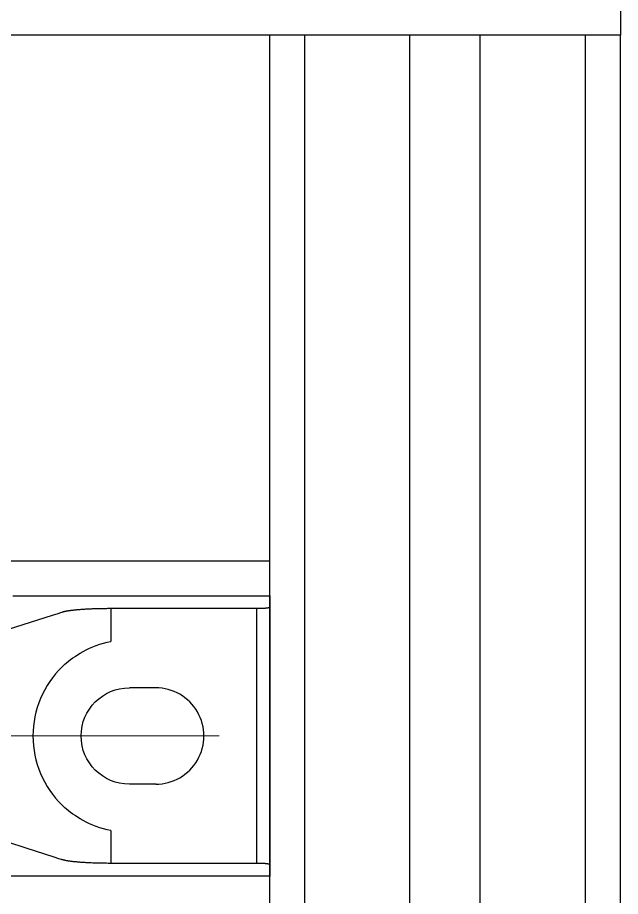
# Model space of a CAD drawing. Header units: millimetres. Extents: x 1269 to 5832, y 527 to 3540.
# Drawn here: x 2235.8 to 2304.5, y 2520.3 to 2620.5 of the extents above; entities that cross this region are included whole.
import ezdxf

# ---------------------------------------------------------------- set-up
doc = ezdxf.new("R2010")
doc.units = ezdxf.units.MM
doc.linetypes.add('ACAD_ISO08W100', pattern=[36, 24, -3, 6, -3])
doc.linetypes.add('phl_thick', pattern=[0])
for name, color, linetype in [('HIDDEN', 7, 'Continuous'), ('projection', 7, 'Continuous'), ('THICK', 7, 'Continuous')]:
    doc.layers.add(name, color=color, linetype=linetype)

msp = doc.modelspace()

# ---------------------------------------------------------------- linework, layer by layer
for p, q in [((2304.531, 2658.505), (2304.531, 2618.505)), ((2304.531, 2618.505), (2210.031, 2618.505))]:
    msp.add_line(p, q)
at = {"linetype": 'ACAD_ISO08W100', "lineweight": 9}
msp.add_line((2126.786, 2538.553), (2259.642, 2538.553), dxfattribs=at)
at = {"layer": 'HIDDEN'}
msp.add_lwpolyline([(2251.577, 2533.053), (2248.531, 2533.053), (2248.531, 2533.053, -0.9999998), (2248.531, 2544.053)], format="xyb", dxfattribs=at)
for points in [[(2251.531, 2544.053), (2248.531, 2544.053), (2248.531, 2544.053)], [(2264.531, 2523.878), (2264.531, 2523.205), (2264.531, 2522.868), (2264.531, 2522.7), (2264.531, 2522.616), (2264.531, 2522.574), (2264.531, 2522.563), (2264.531, 2522.558), (2264.531, 2522.555), (2264.531, 2522.554), (2264.531, 2522.553), (2264.531, 2522.553), (2264.531, 2522.553), (2264.531, 2522.553), (2264.531, 2522.553), (2264.531, 2522.553), (2264.53, 2522.553), (2264.528, 2522.553), (2264.044, 2522.553), (2248.551, 2522.553), (2240.804, 2522.553), (2236.931, 2522.553), (2234.994, 2522.553)]]:
    msp.add_lwpolyline(points, dxfattribs=at)
at = {"layer": 'projection', "color": 7, "linetype": 'phl_thick'}
for p, q in [((2264.531, 2408.553), (2264.531, 2618.505)), ((2268.531, 2408.553), (2268.531, 2618.505)), ((2280.531, 2408.553), (2280.531, 2618.505)), ((2288.531, 2408.553), (2288.531, 2618.505)), ((2300.531, 2408.553), (2300.531, 2618.505)), ((2304.531, 2408.553), (2304.531, 2618.505)), ((2210.031, 2558.553), (2264.531, 2558.553))]:
    msp.add_line(p, q, dxfattribs=at)
at = {"layer": 'THICK'}
for points in [[(2235.228, 2554.553), (2239.343, 2554.553), (2255.802, 2554.553), (2264.032, 2554.553), (2264.289, 2554.553), (2264.418, 2554.553), (2264.482, 2554.553), (2264.515, 2554.553), (2264.531, 2554.553), (2264.531, 2554.553), (2264.531, 2554.553), (2264.531, 2554.553), (2264.531, 2554.553), (2264.531, 2554.552), (2264.531, 2554.552), (2264.531, 2554.53), (2264.531, 2554.485), (2264.531, 2554.396), (2264.531, 2554.217), (2264.531, 2553.502), (2264.531, 2553.323), (2264.531, 2553.233), (2264.531, 2553.228), (2264.531, 2553.227), (2264.531, 2553.22), (2264.531, 2553.204), (2264.531, 2553.173), (2264.531, 2553.111), (2264.531, 2552.864), (2264.531, 2552.369), (2264.531, 2551.379), (2264.531, 2543.46), (2264.531, 2527.621), (2264.531, 2525.641), (2264.531, 2524.651), (2264.531, 2524.156), (2264.531, 2523.909), (2264.531, 2523.893), (2264.531, 2523.886), (2264.531, 2523.882), (2264.531, 2523.88), (2264.531, 2523.879), (2264.531, 2523.878), (2264.531, 2523.878), (2264.531, 2523.878), (2264.531, 2523.879), (2264.531, 2523.879), (2264.531, 2523.881), (2264.53, 2523.884), (2264.529, 2523.886), (2264.528, 2523.888), (2264.526, 2523.891), (2264.524, 2523.893), (2264.521, 2523.895), (2264.519, 2523.898), (2264.515, 2523.9), (2264.512, 2523.902), (2264.508, 2523.905), (2264.503, 2523.907), (2264.498, 2523.909), (2264.493, 2523.912), (2264.488, 2523.914), (2264.482, 2523.916), (2264.475, 2523.919), (2264.468, 2523.921), (2264.461, 2523.923), (2264.453, 2523.926), (2264.445, 2523.928), (2264.437, 2523.93), (2264.428, 2523.933), (2264.418, 2523.935), (2264.409, 2523.937), (2264.398, 2523.94), (2264.388, 2523.942), (2264.377, 2523.944), (2264.365, 2523.947), (2264.353, 2523.949), (2264.341, 2523.951), (2264.328, 2523.953), (2264.315, 2523.956), (2264.301, 2523.958), (2264.287, 2523.96), (2264.273, 2523.962), (2264.258, 2523.964), (2264.243, 2523.966), (2264.228, 2523.968), (2264.212, 2523.97), (2264.195, 2523.972), (2264.179, 2523.974), (2264.162, 2523.976), (2264.144, 2523.978), (2264.127, 2523.98), (2264.109, 2523.982), (2264.09, 2523.984), (2264.072, 2523.986), (2264.053, 2523.988), (2264.033, 2523.989), (2264.014, 2523.991), (2263.994, 2523.993), (2263.974, 2523.994), (2263.954, 2523.996), (2263.933, 2523.997), (2263.912, 2523.999), (2263.891, 2524), (2263.87, 2524.002), (2263.848, 2524.003), (2263.826, 2524.005), (2263.783, 2524.007), (2263.738, 2524.01), (2263.693, 2524.012), (2263.647, 2524.014), (2263.601, 2524.016), (2263.555, 2524.017), (2263.509, 2524.019), (2263.462, 2524.02), (2263.369, 2524.023), (2263.323, 2524.023), (2263.277, 2524.024), (2263.231, 2524.025), (2263.186, 2524.025), (2263.141, 2524.025), (2263.097, 2524.025), (2263.086, 2524.025), (2263.083, 2524.025), (2263.081, 2524.025), (2263.081, 2524.025), (2263.081, 2524.026), (2263.081, 2524.026), (2263.081, 2524.027), (2263.081, 2524.029), (2263.081, 2524.033), (2263.081, 2524.048), (2263.081, 2524.171), (2263.081, 2524.661), (2263.081, 2525.641), (2263.081, 2529.561), (2263.081, 2537.4), (2263.081, 2553.08)], [(2264.531, 2553.227), (2264.531, 2553.224), (2264.53, 2553.221), (2264.528, 2553.218), (2264.526, 2553.215), (2264.523, 2553.212), (2264.52, 2553.209), (2264.516, 2553.206), (2264.512, 2553.203), (2264.506, 2553.2), (2264.5, 2553.197), (2264.494, 2553.194), (2264.487, 2553.191), (2264.479, 2553.188), (2264.471, 2553.185), (2264.462, 2553.182), (2264.452, 2553.18), (2264.442, 2553.177), (2264.431, 2553.174), (2264.42, 2553.171), (2264.408, 2553.168), (2264.395, 2553.165), (2264.382, 2553.162), (2264.354, 2553.157), (2264.324, 2553.152), (2264.291, 2553.146), (2264.257, 2553.141), (2264.221, 2553.136), (2264.183, 2553.132), (2264.144, 2553.127), (2264.103, 2553.123), (2264.06, 2553.119), (2264.015, 2553.115), (2263.969, 2553.111), (2263.921, 2553.107), (2263.871, 2553.104), (2263.819, 2553.101), (2263.766, 2553.098), (2263.712, 2553.095), (2263.656, 2553.092), (2263.6, 2553.09), (2263.543, 2553.088), (2263.484, 2553.086), (2263.426, 2553.084), (2263.307, 2553.082), (2263.189, 2553.081), (2263.129, 2553.08), (2263.1, 2553.08), (2263.085, 2553.08), (2263.082, 2553.08), (2263.081, 2553.08), (2263.08, 2553.08), (2263.079, 2553.08), (2263.076, 2553.08), (2263.065, 2553.08), (2263.044, 2553.08), (2262.957, 2553.08), (2261.572, 2553.08), (2256.03, 2553.08), (2250.488, 2553.08), (2247.717, 2553.08), (2247.024, 2553.08), (2246.677, 2553.08), (2246.504, 2553.08), (2246.418, 2553.08), (2246.407, 2553.08), (2246.401, 2553.08), (2246.4, 2553.08), (2246.393, 2553.08), (2246.378, 2553.08), (2246.265, 2553.08), (2246.152, 2553.08), (2246.037, 2553.079), (2245.923, 2553.078), (2245.692, 2553.076), (2245.459, 2553.072), (2245.227, 2553.068), (2244.994, 2553.063), (2244.761, 2553.056), (2244.53, 2553.049), (2244.415, 2553.045), (2244.3, 2553.04), (2244.186, 2553.036), (2244.073, 2553.031), (2243.961, 2553.025), (2243.849, 2553.02), (2243.739, 2553.014), (2243.629, 2553.009), (2243.521, 2553.002), (2243.414, 2552.996), (2243.308, 2552.989), (2243.203, 2552.983), (2243.1, 2552.975), (2242.998, 2552.968), (2242.898, 2552.961), (2242.8, 2552.953), (2242.703, 2552.945), (2242.608, 2552.937), (2242.515, 2552.928), (2242.423, 2552.92), (2242.334, 2552.911), (2242.247, 2552.902), (2242.161, 2552.893), (2242.078, 2552.884), (2241.997, 2552.874), (2241.918, 2552.865), (2241.841, 2552.855), (2241.804, 2552.85), (2241.767, 2552.845), (2241.73, 2552.84), (2241.695, 2552.835), (2241.659, 2552.83), (2241.625, 2552.825), (2241.591, 2552.82), (2241.557, 2552.815), (2241.524, 2552.81), (2241.492, 2552.805), (2241.46, 2552.8), (2241.429, 2552.794), (2241.398, 2552.789), (2241.369, 2552.784), (2241.339, 2552.779), (2241.31, 2552.773), (2241.282, 2552.768), (2241.255, 2552.763), (2241.228, 2552.757), (2241.201, 2552.752), (2241.176, 2552.747), (2241.151, 2552.741), (2241.126, 2552.736), (2241.102, 2552.731), (2241.079, 2552.725), (2241.056, 2552.72), (2241.034, 2552.714), (2241.012, 2552.709), (2240.991, 2552.703), (2240.971, 2552.698), (2240.951, 2552.693), (2240.932, 2552.687), (2240.913, 2552.682), (2240.895, 2552.676), (2240.878, 2552.671), (2240.873, 2552.669), (2240.871, 2552.669), (2240.87, 2552.668), (2240.869, 2552.668), (2240.867, 2552.667), (2240.828, 2552.655), (2240.671, 2552.604), (2240.357, 2552.503), (2239.729, 2552.301), (2234.705, 2550.683)], [(2246.401, 2553.08), (2246.401, 2549.345)], [(2240.87, 2546.446), (2241.01, 2546.58), (2241.178, 2546.734), (2241.37, 2546.902), (2241.584, 2547.081), (2241.818, 2547.267), (2242.067, 2547.454), (2242.331, 2547.639), (2242.616, 2547.827), (2242.924, 2548.017), (2243.254, 2548.204), (2243.604, 2548.387), (2243.971, 2548.563), (2244.354, 2548.729), (2244.75, 2548.883), (2245.156, 2549.022), (2245.569, 2549.147), (2245.986, 2549.254), (2246.401, 2549.345)], [(2246.401, 2527.761), (2245.986, 2527.851), (2245.569, 2527.959), (2245.156, 2528.083), (2244.75, 2528.223), (2244.354, 2528.377), (2243.971, 2528.542), (2243.604, 2528.718), (2243.254, 2528.901), (2242.924, 2529.089), (2242.616, 2529.279), (2242.331, 2529.467), (2242.067, 2529.652), (2241.818, 2529.839), (2241.584, 2530.024), (2241.37, 2530.203), (2241.178, 2530.372), (2241.01, 2530.525), (2240.87, 2530.66)], [(2246.401, 2527.761), (2246.401, 2524.025)], [(2263.081, 2524.025), (2253.718, 2524.025), (2249.037, 2524.025), (2246.696, 2524.025), (2246.404, 2524.025), (2246.401, 2524.025), (2246.401, 2524.025), (2246.399, 2524.025), (2246.396, 2524.025), (2246.39, 2524.025), (2246.378, 2524.025), (2246.354, 2524.026), (2246.307, 2524.026), (2246.115, 2524.026), (2245.921, 2524.028), (2245.726, 2524.029), (2245.53, 2524.032), (2245.334, 2524.036), (2245.137, 2524.04), (2244.94, 2524.044), (2244.744, 2524.05), (2244.548, 2524.056), (2244.354, 2524.063), (2244.162, 2524.071), (2244.066, 2524.075), (2243.971, 2524.08), (2243.877, 2524.084), (2243.783, 2524.089), (2243.69, 2524.094), (2243.598, 2524.099), (2243.507, 2524.104), (2243.416, 2524.109), (2243.327, 2524.115), (2243.238, 2524.121), (2243.15, 2524.127), (2243.064, 2524.133), (2242.978, 2524.139), (2242.894, 2524.145), (2242.81, 2524.152), (2242.728, 2524.159), (2242.648, 2524.165), (2242.568, 2524.172), (2242.49, 2524.18), (2242.413, 2524.187), (2242.338, 2524.194), (2242.264, 2524.202), (2242.191, 2524.209), (2242.12, 2524.217), (2242.05, 2524.225), (2241.982, 2524.233), (2241.916, 2524.241), (2241.851, 2524.249), (2241.788, 2524.258), (2241.726, 2524.266), (2241.666, 2524.274), (2241.608, 2524.283), (2241.551, 2524.292), (2241.496, 2524.3), (2241.442, 2524.309), (2241.391, 2524.318), (2241.341, 2524.327), (2241.293, 2524.336), (2241.246, 2524.345), (2241.201, 2524.354), (2241.158, 2524.363), (2241.117, 2524.372), (2241.077, 2524.381), (2241.039, 2524.39), (2241.002, 2524.399), (2240.968, 2524.408), (2240.935, 2524.418), (2240.903, 2524.427), (2240.874, 2524.436), (2240.87, 2524.437), (2240.87, 2524.437), (2240.869, 2524.438), (2240.868, 2524.438), (2240.864, 2524.439), (2240.856, 2524.442), (2240.823, 2524.453), (2240.756, 2524.474), (2240.491, 2524.559), (2239.961, 2524.73), (2238.9, 2525.072), (2236.778, 2525.755), (2234.657, 2526.439)]]:
    msp.add_lwpolyline(points, dxfattribs=at)
msp.add_lwpolyline([(2251.531, 2533.053, 1.0000002), (2251.531, 2544.053)], format="xyb", dxfattribs=at)
msp.add_ellipse((2248.531, 2538.553), major_axis=(11, 0), ratio=1, start_param=2.3412869, end_param=3.9418984, dxfattribs=at)

doc.saveas('drawing.dxf')
